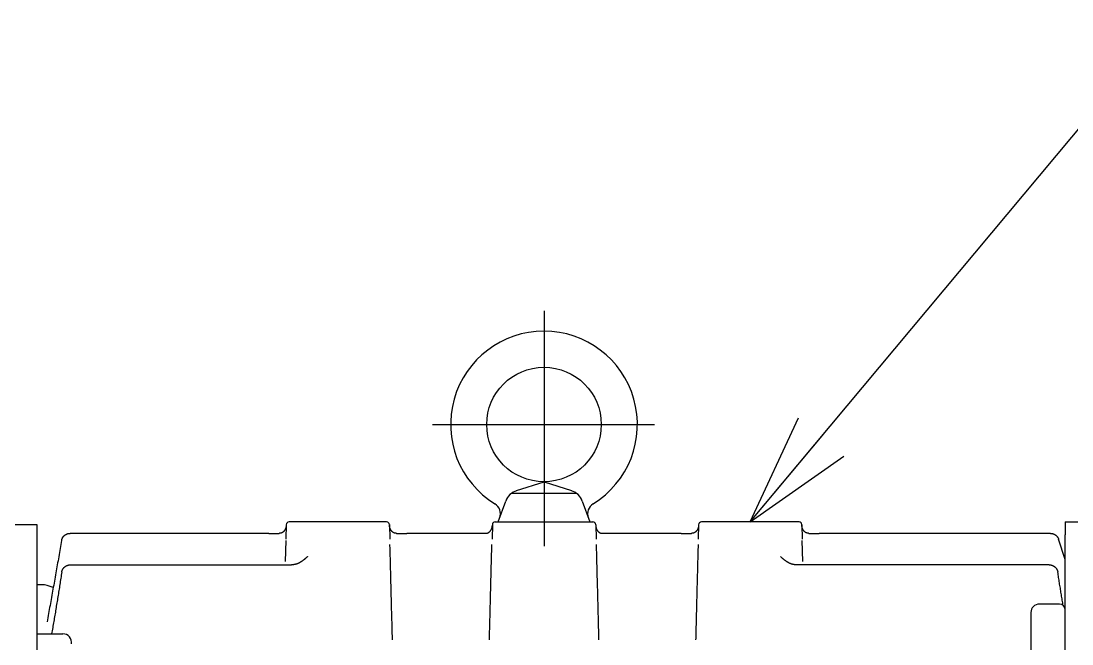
# Model space of a CAD drawing. Units: millimetres at full size. Extents: x -1560 to 1602, y -1094 to 1094.
# Drawn here: x 771 to 954.5, y 9.7 to 118.4 of the extents above; entities that cross this region are included whole.
import ezdxf

# ---------------------------------------------------------------- set-up
doc = ezdxf.new("R2010")
doc.units = ezdxf.units.MM
doc.header["$LTSCALE"] = 11.8857
doc.layers.add('0-1_GR1', color=134, linetype='Continuous')

msp = doc.modelspace()

# ---------------------------------------------------------------- linework, layer by layer
at = {"layer": '0-1_GR1'}
for p, q in [((862.3, 67.83), (862.3, 26.75)), ((898.3, 31), (906.72, 49.14)), ((898.3, 31), (911.13, 46.35)), ((898.3, 31), (914.67, 42.5)), ((817.29, 30.52), (817.22, 27.98)), ((835.32, 30.52), (835.38, 27.98)), ((853.29, 30.52), (853.22, 27.98)), ((871.32, 30.52), (871.38, 27.98)), ((889.29, 30.52), (889.22, 27.98)), ((907.32, 30.52), (907.38, 27.98)), ((779.56, 29), (779.57, 29)), ((817.22, 27.77), (817.12, 24.08)), ((907.48, 24.08), (907.39, 27.77)), ((779.59, 23.5), (779.6, 23.5)), ((779.6, 23.5), (818.24, 23.5)), ((818.27, 23.5), (818.24, 23.5)), ((905.34, 23.71), (905.32, 23.72)), ((950.51, 23.5), (906.36, 23.5)), ((950.51, 23.5), (950.52, 23.5)), ((952.3, 16.66), (948.8, 16.66)), ((947.3, 15.16), (947.3, -3.57)), ((773.8, 11.46), (778.3, 11.46)), ((776.38, 11.73), (776.33, 11.46))]:
    msp.add_line(p, q, dxfattribs=at)
at = {"layer": '0-1_GR1', "color": 3}
for p, q in [((842.84, 48), (881.59, 48)), ((857.52, 36.46), (862.3, 38)), ((862.3, 38), (867.09, 36.46)), ((856.64, 36), (867.96, 36)), ((854.3, 31), (855.62, 34.63)), ((868.98, 34.63), (870.3, 31)), ((834.82, 31), (817.79, 31)), ((853.79, 31), (870.82, 31)), ((906.82, 31), (889.79, 31)), ((953.3, 31), (953.3, 28.74)), ((953.3, 31), (1001.18, 31)), ((814.25, 29), (779.57, 29)), ((816.03, 29), (816.07, 29)), ((852.07, 29), (838.35, 29)), ((886.25, 29), (872.54, 29)), ((888.03, 29), (888.07, 29)), ((950.72, 29), (910.35, 29)), ((953.3, 24.46), (952.14, 27.97)), ((953.3, -48), (953.3, 28.74)), ((775.06, 20), (773.8, 20)), ((776.62, 19.57), (775.53, 19.93)), ((775.61, 13.93), (775.55, 13.57))]:
    msp.add_line(p, q, dxfattribs=at)
at = {"layer": '0-1_GR1'}
for points in [[(898.3, 31), (971.41, 118.43), (1394.77, 118.43)], [(835.58, 20.56), (835.57, 20.82), (835.56, 21.08), (835.55, 21.34), (835.55, 21.6), (835.54, 21.86), (835.53, 22.12), (835.53, 22.38), (835.52, 22.64), (835.51, 22.9), (835.51, 23.16), (835.5, 23.42), (835.49, 23.68), (835.49, 23.94), (835.48, 24.2), (835.47, 24.46), (835.47, 24.72), (835.46, 24.98), (835.45, 25.24), (835.45, 25.5), (835.44, 25.75), (835.43, 26.01), (835.43, 26.27), (835.42, 26.53), (835.41, 26.79), (835.41, 27.05)], [(853.03, 20.56), (853.04, 20.82), (853.04, 21.08), (853.05, 21.34), (853.06, 21.6), (853.06, 21.86), (853.07, 22.12), (853.08, 22.38), (853.08, 22.64), (853.09, 22.9), (853.1, 23.16), (853.1, 23.42), (853.11, 23.68), (853.12, 23.94), (853.12, 24.2), (853.13, 24.46), (853.14, 24.72), (853.14, 24.98), (853.15, 25.24), (853.16, 25.5), (853.17, 25.75), (853.17, 26.01), (853.18, 26.27), (853.19, 26.53), (853.19, 26.79), (853.2, 27.05)], [(871.41, 27.05), (871.41, 26.79), (871.42, 26.53), (871.43, 26.27), (871.43, 26.01), (871.44, 25.75), (871.45, 25.5), (871.45, 25.24), (871.46, 24.98), (871.47, 24.72), (871.47, 24.46), (871.48, 24.2), (871.49, 23.94), (871.49, 23.68), (871.5, 23.42), (871.51, 23.16), (871.51, 22.9), (871.52, 22.64), (871.53, 22.38), (871.53, 22.12), (871.54, 21.86), (871.55, 21.6), (871.55, 21.34), (871.56, 21.08), (871.57, 20.82), (871.57, 20.56), (871.58, 20.3), (871.59, 20.04), (871.6, 19.78), (871.6, 19.52), (871.61, 19.26), (871.62, 19), (871.62, 18.74), (871.63, 18.48), (871.64, 18.22), (871.64, 17.96), (871.65, 17.7), (871.66, 17.44), (871.66, 17.18), (871.67, 16.92)], [(889.2, 27.05), (889.19, 26.79), (889.19, 26.53), (889.18, 26.27), (889.17, 26.01), (889.17, 25.75), (889.16, 25.5), (889.15, 25.24), (889.14, 24.98), (889.14, 24.72), (889.13, 24.46), (889.12, 24.2), (889.12, 23.94), (889.11, 23.68), (889.1, 23.42), (889.1, 23.16), (889.09, 22.9), (889.08, 22.64), (889.08, 22.38), (889.07, 22.12), (889.06, 21.86), (889.06, 21.6), (889.05, 21.34), (889.04, 21.08), (889.04, 20.82), (889.03, 20.56), (889.02, 20.3), (889.02, 20.04), (889.01, 19.78), (889, 19.52), (889, 19.26), (888.99, 19), (888.98, 18.74), (888.98, 18.48), (888.97, 18.22), (888.96, 17.96), (888.96, 17.7), (888.95, 17.44), (888.94, 17.18), (888.94, 16.92)], [(820.16, 24.22), (820.13, 24.21), (820.11, 24.19), (820.09, 24.17), (820.06, 24.15), (820.04, 24.14), (820.01, 24.12), (819.98, 24.1), (819.96, 24.08), (819.93, 24.07), (819.91, 24.05), (819.88, 24.03), (819.86, 24.02), (819.83, 24), (819.8, 23.99), (819.78, 23.97), (819.75, 23.95), (819.72, 23.94), (819.7, 23.92), (819.67, 23.91), (819.64, 23.89), (819.62, 23.88), (819.59, 23.86), (819.56, 23.85), (819.54, 23.83), (819.51, 23.82), (819.48, 23.81), (819.45, 23.79), (819.43, 23.78), (819.4, 23.77), (819.37, 23.75), (819.34, 23.74), (819.31, 23.73), (819.29, 23.72)], [(821.02, 24.97), (821, 24.95), (820.98, 24.93), (820.96, 24.91), (820.94, 24.89), (820.92, 24.87), (820.9, 24.85), (820.88, 24.83), (820.86, 24.81), (820.84, 24.79), (820.82, 24.77), (820.8, 24.75), (820.78, 24.73), (820.76, 24.71), (820.73, 24.69), (820.71, 24.67), (820.69, 24.65), (820.67, 24.63), (820.65, 24.61), (820.62, 24.59), (820.6, 24.58), (820.58, 24.56), (820.56, 24.54), (820.54, 24.52), (820.51, 24.5), (820.49, 24.48), (820.47, 24.46), (820.44, 24.44), (820.42, 24.42), (820.4, 24.41), (820.37, 24.39), (820.35, 24.37), (820.33, 24.35), (820.3, 24.33), (820.28, 24.31), (820.26, 24.3), (820.23, 24.28), (820.21, 24.26), (820.18, 24.24), (820.16, 24.22)], [(904.04, 24.54), (904.02, 24.56), (903.99, 24.59), (903.96, 24.61), (903.93, 24.64), (903.9, 24.66), (903.87, 24.69), (903.85, 24.71), (903.82, 24.74), (903.79, 24.76), (903.76, 24.79), (903.74, 24.81), (903.71, 24.84), (903.68, 24.86), (903.66, 24.89), (903.63, 24.91), (903.61, 24.94), (903.58, 24.97)], [(905.32, 23.72), (905.28, 23.73), (905.25, 23.75), (905.21, 23.76), (905.18, 23.78), (905.14, 23.8), (905.1, 23.82), (905.07, 23.83), (905.03, 23.85), (905, 23.87), (904.96, 23.89), (904.93, 23.91), (904.9, 23.93), (904.86, 23.95), (904.83, 23.97), (904.79, 23.99), (904.76, 24.01), (904.73, 24.03), (904.69, 24.05), (904.66, 24.08), (904.63, 24.1), (904.6, 24.12), (904.56, 24.14), (904.53, 24.16), (904.5, 24.19), (904.47, 24.21), (904.44, 24.23), (904.41, 24.25), (904.37, 24.28), (904.34, 24.3), (904.31, 24.32), (904.28, 24.35), (904.25, 24.37), (904.22, 24.39), (904.19, 24.42), (904.16, 24.44), (904.13, 24.47), (904.1, 24.49), (904.07, 24.51), (904.04, 24.54)], [(778.11, 22.24), (778.06, 21.97), (778.02, 21.7), (777.98, 21.43), (777.94, 21.16), (777.89, 20.89), (777.85, 20.62), (777.81, 20.35), (777.77, 20.08), (777.72, 19.81), (777.68, 19.54), (777.64, 19.27), (777.59, 19), (777.55, 18.73), (777.51, 18.46), (777.46, 18.19), (777.42, 17.92), (777.37, 17.65), (777.33, 17.38), (777.29, 17.11), (777.24, 16.85), (777.2, 16.58), (777.15, 16.31), (777.11, 16.04), (777.07, 15.77), (777.02, 15.5), (776.98, 15.24), (776.93, 14.97), (776.89, 14.7), (776.84, 14.44), (776.8, 14.17), (776.75, 13.9), (776.71, 13.63), (776.66, 13.36), (776.62, 13.09), (776.57, 12.82), (776.52, 12.55), (776.48, 12.28), (776.43, 12.01), (776.38, 11.73)], [(778.11, 22.24), (778.11, 22.27), (778.12, 22.29), (778.12, 22.32), (778.13, 22.35), (778.13, 22.38), (778.14, 22.41), (778.15, 22.44), (778.16, 22.47), (778.17, 22.49), (778.18, 22.52), (778.19, 22.55), (778.2, 22.58), (778.21, 22.6), (778.22, 22.63), (778.24, 22.66), (778.25, 22.68), (778.26, 22.71), (778.28, 22.74), (778.29, 22.76), (778.31, 22.79), (778.32, 22.81), (778.34, 22.84), (778.36, 22.86), (778.37, 22.88), (778.39, 22.91), (778.41, 22.93), (778.43, 22.95), (778.45, 22.98), (778.46, 23), (778.48, 23.02), (778.5, 23.04), (778.52, 23.06), (778.55, 23.08), (778.57, 23.1), (778.59, 23.12), (778.61, 23.14), (778.63, 23.16), (778.66, 23.18), (778.68, 23.2)], [(778.68, 23.2), (778.7, 23.22), (778.73, 23.23), (778.75, 23.25), (778.78, 23.27), (778.8, 23.28), (778.83, 23.3), (778.85, 23.31), (778.88, 23.33), (778.9, 23.34), (778.93, 23.35), (778.96, 23.37), (778.98, 23.38), (779.01, 23.39), (779.04, 23.4), (779.07, 23.41), (779.09, 23.42), (779.12, 23.43), (779.15, 23.44), (779.18, 23.45), (779.21, 23.46), (779.24, 23.46), (779.27, 23.47), (779.29, 23.48), (779.32, 23.48), (779.35, 23.49), (779.38, 23.49), (779.41, 23.49), (779.44, 23.5), (779.47, 23.5), (779.5, 23.5), (779.53, 23.5), (779.56, 23.5), (779.59, 23.5)], [(819.29, 23.72), (819.26, 23.71), (819.24, 23.7), (819.21, 23.69), (819.19, 23.68), (819.16, 23.67), (819.14, 23.66), (819.11, 23.65), (819.09, 23.64), (819.07, 23.63), (819.04, 23.63), (819.02, 23.62), (818.99, 23.61), (818.96, 23.6), (818.94, 23.6), (818.91, 23.59), (818.89, 23.58), (818.86, 23.58), (818.83, 23.57), (818.81, 23.57), (818.78, 23.56), (818.75, 23.56), (818.73, 23.55), (818.7, 23.55), (818.67, 23.54), (818.64, 23.54), (818.62, 23.53), (818.59, 23.53), (818.56, 23.53), (818.53, 23.52), (818.51, 23.52), (818.48, 23.52), (818.45, 23.51), (818.43, 23.51), (818.4, 23.51), (818.37, 23.51), (818.35, 23.51), (818.32, 23.51), (818.29, 23.51), (818.27, 23.5)], [(906.36, 23.5), (906.34, 23.5), (906.31, 23.51), (906.28, 23.51), (906.26, 23.51), (906.23, 23.51), (906.21, 23.51), (906.18, 23.51), (906.15, 23.51), (906.12, 23.52), (906.1, 23.52), (906.07, 23.52), (906.04, 23.53), (906.02, 23.53), (905.99, 23.53), (905.96, 23.54), (905.93, 23.54), (905.91, 23.55), (905.88, 23.55), (905.85, 23.56), (905.83, 23.56), (905.8, 23.57), (905.77, 23.57), (905.74, 23.58), (905.72, 23.58), (905.69, 23.59), (905.67, 23.6), (905.64, 23.6), (905.61, 23.61), (905.59, 23.62), (905.56, 23.63), (905.54, 23.63), (905.52, 23.64), (905.49, 23.65), (905.47, 23.66), (905.44, 23.67), (905.42, 23.68), (905.39, 23.69), (905.37, 23.7), (905.34, 23.71)], [(950.52, 23.5), (950.55, 23.5), (950.58, 23.5), (950.61, 23.5), (950.64, 23.5), (950.67, 23.5), (950.7, 23.49), (950.73, 23.49), (950.75, 23.49), (950.78, 23.48), (950.81, 23.48), (950.84, 23.47), (950.87, 23.46), (950.9, 23.46), (950.93, 23.45), (950.96, 23.44), (950.98, 23.43), (951.01, 23.42), (951.04, 23.41), (951.07, 23.4), (951.09, 23.39), (951.12, 23.38), (951.15, 23.37), (951.17, 23.35), (951.2, 23.34), (951.23, 23.33), (951.25, 23.31), (951.28, 23.3), (951.3, 23.28), (951.33, 23.27), (951.35, 23.25), (951.38, 23.24), (951.4, 23.22), (951.43, 23.2), (951.45, 23.18), (951.47, 23.16), (951.49, 23.15), (951.52, 23.13), (951.54, 23.11), (951.56, 23.09)], [(951.56, 23.09), (951.58, 23.07), (951.6, 23.04), (951.62, 23.02), (951.64, 23), (951.66, 22.98), (951.68, 22.96), (951.7, 22.93), (951.72, 22.91), (951.73, 22.89), (951.75, 22.86), (951.77, 22.84), (951.78, 22.81), (951.8, 22.79), (951.81, 22.76), (951.83, 22.74), (951.84, 22.71), (951.86, 22.69), (951.87, 22.66), (951.88, 22.63), (951.89, 22.61), (951.91, 22.58), (951.92, 22.55), (951.93, 22.52), (951.94, 22.5), (951.95, 22.47), (951.96, 22.44), (951.96, 22.41), (951.97, 22.38), (951.98, 22.35), (951.99, 22.33), (951.99, 22.3), (952, 22.27), (952, 22.24)], [(952.9, 16.66), (952.86, 16.89), (952.82, 17.13), (952.79, 17.36), (952.75, 17.59), (952.71, 17.82), (952.67, 18.06), (952.63, 18.29), (952.6, 18.52), (952.56, 18.76), (952.52, 18.99), (952.48, 19.22), (952.45, 19.45), (952.41, 19.69), (952.37, 19.92), (952.33, 20.15), (952.3, 20.38), (952.26, 20.62), (952.22, 20.85), (952.19, 21.08), (952.15, 21.31), (952.11, 21.54), (952.07, 21.78), (952.04, 22.01), (952, 22.24)], [(835.84, 10.42), (835.83, 10.68), (835.82, 10.94), (835.82, 11.2), (835.81, 11.46), (835.8, 11.72), (835.8, 11.98), (835.79, 12.24), (835.78, 12.5), (835.78, 12.76), (835.77, 13.02), (835.76, 13.28), (835.76, 13.54), (835.75, 13.8), (835.74, 14.06), (835.74, 14.32), (835.73, 14.58), (835.72, 14.84), (835.72, 15.1), (835.71, 15.36), (835.7, 15.62), (835.7, 15.88), (835.69, 16.14), (835.68, 16.4), (835.68, 16.66), (835.67, 16.92), (835.66, 17.18), (835.66, 17.44), (835.65, 17.7), (835.64, 17.96), (835.64, 18.22), (835.63, 18.48), (835.62, 18.74), (835.62, 19), (835.61, 19.26), (835.6, 19.52), (835.6, 19.78), (835.59, 20.04), (835.58, 20.3), (835.58, 20.56)], [(852.77, 10.42), (852.78, 10.68), (852.78, 10.94), (852.79, 11.2), (852.8, 11.46), (852.8, 11.72), (852.81, 11.98), (852.82, 12.24), (852.82, 12.5), (852.83, 12.76), (852.84, 13.02), (852.84, 13.28), (852.85, 13.54), (852.86, 13.8), (852.86, 14.06), (852.87, 14.32), (852.88, 14.58), (852.88, 14.84), (852.89, 15.1), (852.9, 15.36), (852.9, 15.62), (852.91, 15.88), (852.92, 16.14), (852.92, 16.4), (852.93, 16.66), (852.94, 16.92), (852.94, 17.18), (852.95, 17.44), (852.96, 17.7), (852.96, 17.96), (852.97, 18.22), (852.98, 18.48), (852.98, 18.74), (852.99, 19), (853, 19.26), (853, 19.52), (853.01, 19.78), (853.02, 20.04), (853.02, 20.3), (853.03, 20.56)], [(871.67, 16.92), (871.68, 16.66), (871.68, 16.4), (871.69, 16.14), (871.7, 15.88), (871.7, 15.62), (871.71, 15.36), (871.72, 15.1), (871.72, 14.84), (871.73, 14.58), (871.74, 14.32), (871.74, 14.06), (871.75, 13.8), (871.76, 13.54), (871.76, 13.28), (871.77, 13.02), (871.78, 12.76), (871.78, 12.5), (871.79, 12.24), (871.8, 11.98), (871.8, 11.72), (871.81, 11.46), (871.82, 11.2), (871.82, 10.94), (871.83, 10.68), (871.84, 10.42)], [(888.94, 16.92), (888.93, 16.66), (888.92, 16.4), (888.92, 16.14), (888.91, 15.88), (888.9, 15.62), (888.9, 15.36), (888.89, 15.1), (888.88, 14.84), (888.88, 14.58), (888.87, 14.32), (888.86, 14.06), (888.86, 13.8), (888.85, 13.54), (888.84, 13.28), (888.84, 13.02), (888.83, 12.76), (888.82, 12.5), (888.82, 12.24), (888.81, 11.98), (888.8, 11.72), (888.8, 11.46), (888.79, 11.2), (888.78, 10.94), (888.78, 10.68), (888.77, 10.42)]]:
    msp.add_lwpolyline(points, dxfattribs=at)
at = {"layer": '0-1_GR1', "color": 3}
for points in [[(773.8, -126.5), (773.8, 30.5), (762.34, 30.5)], [(817.29, 30.43), (817.29, 30.39), (817.28, 30.35), (817.28, 30.31), (817.27, 30.27), (817.27, 30.23), (817.26, 30.19), (817.26, 30.15), (817.25, 30.11), (817.24, 30.08), (817.23, 30.04), (817.22, 30), (817.21, 29.96), (817.2, 29.93), (817.19, 29.89), (817.18, 29.85), (817.16, 29.82), (817.15, 29.78), (817.13, 29.75), (817.12, 29.71), (817.1, 29.68), (817.08, 29.64), (817.06, 29.61), (817.04, 29.58), (817.02, 29.55), (817, 29.52), (816.98, 29.49), (816.96, 29.46), (816.94, 29.43), (816.91, 29.4), (816.89, 29.37), (816.86, 29.35), (816.84, 29.32), (816.81, 29.3), (816.79, 29.27), (816.76, 29.25), (816.73, 29.23), (816.7, 29.21), (816.68, 29.19), (816.65, 29.17)], [(835.58, 29.56), (835.56, 29.58), (835.55, 29.6), (835.53, 29.63), (835.52, 29.65), (835.51, 29.68), (835.49, 29.7), (835.48, 29.73), (835.47, 29.75), (835.46, 29.78), (835.45, 29.8), (835.44, 29.83), (835.43, 29.85), (835.42, 29.88), (835.41, 29.91), (835.4, 29.93), (835.39, 29.96), (835.39, 29.99), (835.38, 30.01), (835.37, 30.04), (835.37, 30.07), (835.36, 30.09), (835.35, 30.12), (835.35, 30.15), (835.34, 30.18), (835.34, 30.2), (835.34, 30.23), (835.33, 30.26), (835.33, 30.29), (835.33, 30.32), (835.32, 30.34), (835.32, 30.37), (835.32, 30.4), (835.32, 30.43)], [(836.54, 29), (836.5, 29), (836.47, 29.01), (836.44, 29.01), (836.4, 29.01), (836.37, 29.02), (836.34, 29.02), (836.31, 29.03), (836.28, 29.03), (836.25, 29.04), (836.22, 29.05), (836.19, 29.06), (836.16, 29.07), (836.13, 29.08), (836.1, 29.09), (836.08, 29.11), (836.05, 29.12), (836.02, 29.13), (836, 29.15), (835.97, 29.16), (835.95, 29.18), (835.92, 29.19), (835.9, 29.21), (835.88, 29.23), (835.85, 29.24), (835.83, 29.26), (835.81, 29.28), (835.79, 29.3), (835.77, 29.32), (835.75, 29.34), (835.73, 29.36), (835.71, 29.38), (835.69, 29.4), (835.67, 29.42), (835.66, 29.44), (835.64, 29.47), (835.62, 29.49), (835.61, 29.51), (835.59, 29.53), (835.58, 29.56)], [(852.07, 29), (852.11, 29.01), (852.15, 29.01), (852.18, 29.01), (852.22, 29.01), (852.26, 29.02), (852.29, 29.03), (852.33, 29.03), (852.36, 29.04), (852.4, 29.05), (852.43, 29.06), (852.46, 29.08), (852.49, 29.09), (852.53, 29.1), (852.56, 29.12), (852.59, 29.13), (852.62, 29.15), (852.65, 29.17), (852.68, 29.19), (852.7, 29.21), (852.73, 29.23), (852.76, 29.25), (852.79, 29.27), (852.81, 29.3), (852.84, 29.32), (852.86, 29.35), (852.89, 29.37), (852.91, 29.4), (852.94, 29.43), (852.96, 29.46), (852.98, 29.49), (853, 29.52), (853.02, 29.55), (853.04, 29.58), (853.06, 29.61), (853.08, 29.64), (853.1, 29.68), (853.12, 29.71), (853.13, 29.75), (853.15, 29.78)], [(853.15, 29.78), (853.16, 29.82), (853.18, 29.85), (853.19, 29.89), (853.2, 29.93), (853.21, 29.96), (853.22, 30), (853.23, 30.04), (853.24, 30.08), (853.25, 30.11), (853.26, 30.15), (853.26, 30.19), (853.27, 30.23), (853.27, 30.27), (853.28, 30.31), (853.28, 30.35), (853.29, 30.39), (853.29, 30.43)], [(871.32, 30.43), (871.32, 30.4), (871.32, 30.37), (871.32, 30.34), (871.33, 30.31), (871.33, 30.28), (871.33, 30.25), (871.34, 30.23), (871.34, 30.2), (871.34, 30.17), (871.35, 30.14), (871.36, 30.11), (871.36, 30.09), (871.37, 30.06), (871.37, 30.03), (871.38, 30), (871.39, 29.98), (871.4, 29.95), (871.41, 29.92), (871.41, 29.89), (871.42, 29.87), (871.43, 29.84), (871.44, 29.82), (871.45, 29.79), (871.47, 29.76), (871.48, 29.74), (871.49, 29.71), (871.5, 29.69), (871.51, 29.67), (871.53, 29.64), (871.54, 29.62), (871.55, 29.59), (871.57, 29.57), (871.58, 29.55), (871.6, 29.52), (871.61, 29.5), (871.63, 29.48), (871.65, 29.46), (871.66, 29.44), (871.68, 29.41)], [(871.68, 29.41), (871.7, 29.39), (871.72, 29.37), (871.74, 29.35), (871.75, 29.33), (871.77, 29.31), (871.79, 29.29), (871.82, 29.27), (871.84, 29.26), (871.86, 29.24), (871.88, 29.22), (871.9, 29.21), (871.93, 29.19), (871.95, 29.17), (871.98, 29.16), (872, 29.14), (872.03, 29.13), (872.05, 29.12), (872.08, 29.1), (872.11, 29.09), (872.13, 29.08), (872.16, 29.07), (872.19, 29.06), (872.22, 29.05), (872.25, 29.04), (872.28, 29.03), (872.31, 29.03), (872.34, 29.02), (872.37, 29.02), (872.4, 29.01), (872.44, 29.01), (872.47, 29.01), (872.5, 29), (872.54, 29)], [(889.29, 30.43), (889.29, 30.39), (889.28, 30.35), (889.28, 30.31), (889.27, 30.27), (889.27, 30.23), (889.26, 30.19), (889.26, 30.15), (889.25, 30.11), (889.24, 30.08), (889.23, 30.04), (889.22, 30), (889.21, 29.96), (889.2, 29.93), (889.19, 29.89), (889.18, 29.85), (889.16, 29.82), (889.15, 29.78), (889.13, 29.75), (889.12, 29.71), (889.1, 29.68), (889.08, 29.64), (889.06, 29.61), (889.04, 29.58), (889.02, 29.55), (889, 29.52), (888.98, 29.49), (888.96, 29.46), (888.94, 29.43), (888.91, 29.4), (888.89, 29.37), (888.86, 29.35), (888.84, 29.32), (888.81, 29.3), (888.79, 29.27), (888.76, 29.25), (888.73, 29.23), (888.7, 29.21), (888.68, 29.19), (888.65, 29.17)], [(907.57, 29.56), (907.56, 29.58), (907.55, 29.61), (907.53, 29.63), (907.52, 29.65), (907.51, 29.68), (907.49, 29.7), (907.48, 29.73), (907.47, 29.75), (907.46, 29.78), (907.45, 29.8), (907.44, 29.83), (907.43, 29.86), (907.42, 29.88), (907.41, 29.91), (907.4, 29.93), (907.39, 29.96), (907.39, 29.99), (907.38, 30.01), (907.37, 30.04), (907.37, 30.07), (907.36, 30.1), (907.35, 30.12), (907.35, 30.15), (907.34, 30.18), (907.34, 30.2), (907.33, 30.23), (907.33, 30.26), (907.33, 30.29), (907.33, 30.32), (907.32, 30.34), (907.32, 30.37), (907.32, 30.4), (907.32, 30.43)], [(908.54, 29), (908.5, 29), (908.47, 29.01), (908.44, 29.01), (908.4, 29.01), (908.37, 29.02), (908.34, 29.02), (908.31, 29.03), (908.28, 29.04), (908.25, 29.04), (908.22, 29.05), (908.19, 29.06), (908.16, 29.07), (908.13, 29.08), (908.1, 29.09), (908.07, 29.11), (908.05, 29.12), (908.02, 29.13), (908, 29.15), (907.97, 29.16), (907.95, 29.18), (907.92, 29.19), (907.9, 29.21), (907.88, 29.23), (907.85, 29.24), (907.83, 29.26), (907.81, 29.28), (907.79, 29.3), (907.77, 29.32), (907.75, 29.34), (907.73, 29.36), (907.71, 29.38), (907.69, 29.4), (907.67, 29.42), (907.66, 29.44), (907.64, 29.47), (907.62, 29.49), (907.61, 29.51), (907.59, 29.53), (907.57, 29.56)], [(778.08, 27.77), (778.02, 27.41), (777.95, 27.06), (777.89, 26.7), (777.83, 26.35), (777.76, 25.99), (777.7, 25.64), (777.64, 25.29), (777.57, 24.93), (777.51, 24.58), (777.45, 24.22), (777.38, 23.87), (777.32, 23.51), (777.26, 23.16), (777.19, 22.8), (777.13, 22.45), (777.07, 22.09), (777, 21.74), (776.94, 21.38), (776.87, 21.03), (776.81, 20.67), (776.75, 20.32), (776.69, 19.96), (776.62, 19.61), (776.56, 19.25), (776.5, 18.9), (776.43, 18.54), (776.37, 18.19), (776.31, 17.83), (776.24, 17.48), (776.18, 17.12), (776.12, 16.77), (776.05, 16.41), (775.99, 16.06), (775.93, 15.7), (775.86, 15.35), (775.8, 14.99), (775.74, 14.64), (775.67, 14.28), (775.61, 13.93)], [(778.08, 27.77), (778.09, 27.8), (778.09, 27.83), (778.1, 27.85), (778.11, 27.88), (778.11, 27.91), (778.12, 27.94), (778.13, 27.97), (778.14, 27.99), (778.15, 28.02), (778.16, 28.05), (778.17, 28.07), (778.18, 28.1), (778.19, 28.13), (778.21, 28.15), (778.22, 28.18), (778.23, 28.21), (778.25, 28.23), (778.26, 28.26), (778.27, 28.28), (778.29, 28.31), (778.31, 28.33), (778.32, 28.35), (778.34, 28.38), (778.36, 28.4), (778.37, 28.43), (778.39, 28.45), (778.41, 28.47), (778.43, 28.49), (778.45, 28.51), (778.47, 28.54), (778.49, 28.56), (778.51, 28.58), (778.53, 28.6), (778.55, 28.62), (778.57, 28.64), (778.59, 28.65), (778.62, 28.67), (778.64, 28.69), (778.66, 28.71)], [(778.66, 28.71), (778.69, 28.73), (778.71, 28.74), (778.73, 28.76), (778.76, 28.77), (778.78, 28.79), (778.81, 28.8), (778.83, 28.82), (778.86, 28.83), (778.89, 28.85), (778.91, 28.86), (778.94, 28.87), (778.96, 28.88), (778.99, 28.89), (779.02, 28.9), (779.05, 28.91), (779.07, 28.92), (779.1, 28.93), (779.13, 28.94), (779.16, 28.95), (779.18, 28.96), (779.21, 28.96), (779.24, 28.97), (779.27, 28.98), (779.3, 28.98), (779.33, 28.99), (779.36, 28.99), (779.38, 28.99), (779.41, 29), (779.44, 29), (779.47, 29), (779.5, 29), (779.53, 29), (779.56, 29)], [(814.25, 29), (814.3, 29), (814.35, 29), (814.4, 29), (814.45, 29), (814.5, 29), (814.54, 29), (814.59, 29), (814.64, 29), (814.69, 29), (814.74, 29), (814.79, 29), (814.83, 29), (814.88, 29), (814.93, 29), (814.98, 29), (815.02, 29), (815.07, 29), (815.12, 29), (815.16, 29), (815.21, 29), (815.26, 29), (815.3, 29), (815.35, 29), (815.39, 29), (815.44, 29), (815.48, 29), (815.53, 29), (815.57, 29), (815.62, 29), (815.66, 29), (815.7, 29), (815.74, 29), (815.79, 29), (815.83, 29), (815.87, 29), (815.91, 29), (815.95, 29), (815.99, 29), (816.03, 29)], [(816.65, 29.17), (816.62, 29.15), (816.59, 29.13), (816.56, 29.12), (816.53, 29.1), (816.49, 29.09), (816.46, 29.08), (816.43, 29.06), (816.4, 29.05), (816.36, 29.04), (816.33, 29.03), (816.29, 29.03), (816.26, 29.02), (816.22, 29.01), (816.18, 29.01), (816.15, 29.01), (816.11, 29.01), (816.07, 29)], [(836.54, 29), (836.56, 29), (836.59, 29), (836.62, 29), (836.65, 29), (836.68, 29), (836.71, 29), (836.74, 29), (836.76, 29), (836.79, 29), (836.82, 29), (836.85, 29), (836.88, 29), (836.91, 29), (836.95, 29), (836.98, 29), (837.01, 29), (837.04, 29), (837.07, 29), (837.1, 29), (837.13, 29), (837.17, 29), (837.2, 29), (837.23, 29), (837.26, 29), (837.29, 29), (837.33, 29), (837.36, 29), (837.39, 29), (837.43, 29), (837.46, 29), (837.49, 29), (837.53, 29), (837.56, 29), (837.59, 29), (837.63, 29), (837.66, 29), (837.7, 29), (837.73, 29), (837.76, 29)], [(837.76, 29), (837.8, 29), (837.83, 29), (837.87, 29), (837.9, 29), (837.94, 29), (837.97, 29), (838.01, 29), (838.04, 29), (838.08, 29), (838.11, 29), (838.14, 29), (838.18, 29), (838.21, 29), (838.25, 29), (838.28, 29), (838.32, 29), (838.35, 29)], [(886.25, 29), (886.3, 29), (886.35, 29), (886.4, 29), (886.45, 29), (886.5, 29), (886.54, 29), (886.59, 29), (886.64, 29), (886.69, 29), (886.74, 29), (886.79, 29), (886.83, 29), (886.88, 29), (886.93, 29), (886.98, 29), (887.02, 29), (887.07, 29), (887.12, 29), (887.16, 29), (887.21, 29), (887.26, 29), (887.3, 29), (887.35, 29), (887.39, 29), (887.44, 29), (887.48, 29), (887.53, 29), (887.57, 29), (887.62, 29), (887.66, 29), (887.7, 29), (887.74, 29), (887.79, 29), (887.83, 29), (887.87, 29), (887.91, 29), (887.95, 29), (887.99, 29), (888.03, 29)], [(888.65, 29.17), (888.62, 29.15), (888.59, 29.13), (888.56, 29.12), (888.53, 29.1), (888.49, 29.09), (888.46, 29.08), (888.43, 29.06), (888.4, 29.05), (888.36, 29.04), (888.33, 29.03), (888.29, 29.03), (888.26, 29.02), (888.22, 29.01), (888.18, 29.01), (888.15, 29.01), (888.11, 29.01), (888.07, 29)], [(908.54, 29), (908.56, 29), (908.59, 29), (908.62, 29), (908.65, 29), (908.68, 29), (908.71, 29), (908.74, 29), (908.76, 29), (908.79, 29), (908.82, 29), (908.85, 29), (908.88, 29), (908.91, 29), (908.95, 29), (908.98, 29), (909.01, 29), (909.04, 29), (909.07, 29), (909.1, 29), (909.13, 29), (909.17, 29), (909.2, 29), (909.23, 29), (909.26, 29), (909.29, 29), (909.33, 29), (909.36, 29), (909.39, 29), (909.43, 29), (909.46, 29), (909.49, 29), (909.53, 29), (909.56, 29), (909.59, 29), (909.63, 29), (909.66, 29), (909.7, 29), (909.73, 29), (909.76, 29)], [(909.76, 29), (909.8, 29), (909.83, 29), (909.87, 29), (909.9, 29), (909.94, 29), (909.97, 29), (910.01, 29), (910.04, 29), (910.07, 29), (910.11, 29), (910.14, 29), (910.18, 29), (910.21, 29), (910.25, 29), (910.28, 29), (910.32, 29), (910.35, 29)], [(950.72, 29), (950.74, 29), (950.77, 29), (950.8, 29), (950.82, 29), (950.85, 29), (950.87, 29), (950.9, 28.99), (950.93, 28.99), (950.95, 28.99), (950.98, 28.98), (951, 28.98), (951.03, 28.97), (951.05, 28.97), (951.08, 28.96), (951.1, 28.95), (951.13, 28.95), (951.15, 28.94), (951.18, 28.93), (951.2, 28.92), (951.23, 28.91), (951.25, 28.91), (951.28, 28.9), (951.3, 28.89), (951.33, 28.88), (951.35, 28.87), (951.37, 28.85), (951.4, 28.84), (951.42, 28.83), (951.44, 28.82), (951.47, 28.81), (951.49, 28.79), (951.51, 28.78), (951.53, 28.76), (951.55, 28.75), (951.58, 28.74), (951.6, 28.72), (951.62, 28.71), (951.64, 28.69), (951.66, 28.67)], [(951.66, 28.67), (951.68, 28.66), (951.7, 28.64), (951.72, 28.62), (951.74, 28.6), (951.76, 28.59), (951.77, 28.57), (951.79, 28.55), (951.81, 28.53), (951.83, 28.51), (951.85, 28.49), (951.86, 28.47), (951.88, 28.45), (951.9, 28.43), (951.91, 28.41), (951.93, 28.39), (951.94, 28.37), (951.96, 28.35), (951.97, 28.33), (951.99, 28.3), (952, 28.28), (952.01, 28.26), (952.03, 28.24), (952.04, 28.21), (952.05, 28.19), (952.06, 28.17), (952.07, 28.14), (952.09, 28.12), (952.1, 28.1), (952.11, 28.07), (952.12, 28.05), (952.13, 28.02), (952.13, 28), (952.14, 27.97)], [(773.8, 4.13), (773.8, 10.7), (773.8, 11.46)]]:
    msp.add_lwpolyline(points, dxfattribs=at)
msp.add_circle((862.3, 48), 10, dxfattribs=at)
for centre, radius, start, end in [((862.3, 48), 16.3, 301.675, 238.3249), ((858.44, 33.6), 3, 107.9324, 160), ((866.16, 33.6), 3, 20, 72.0676), ((852.69, 32.43), 2, 340, 58.325), ((871.91, 32.43), 2, 121.675, 200), ((817.79, 30.5), 0.5, 90, 178.5), ((834.82, 30.5), 0.5, 1.5, 90), ((853.79, 30.5), 0.5, 90, 178.5), ((870.82, 30.5), 0.5, 1.5, 90), ((889.79, 30.5), 0.5, 90, 178.5), ((906.82, 30.5), 0.5, 1.5, 90), ((775.06, 18.5), 1.5, 71.811, 90)]:
    msp.add_arc(centre, radius, start, end, dxfattribs=at)
at = {"layer": '0-1_GR1'}
for centre, radius, start, end in [((948.8, 15.16), 1.5, 90, 180), ((952.3, 15.66), 1, 0, 90), ((778.3, 9.96), 1.5, 349.9756, 90)]:
    msp.add_arc(centre, radius, start, end, dxfattribs=at)

doc.saveas('drawing.dxf')
